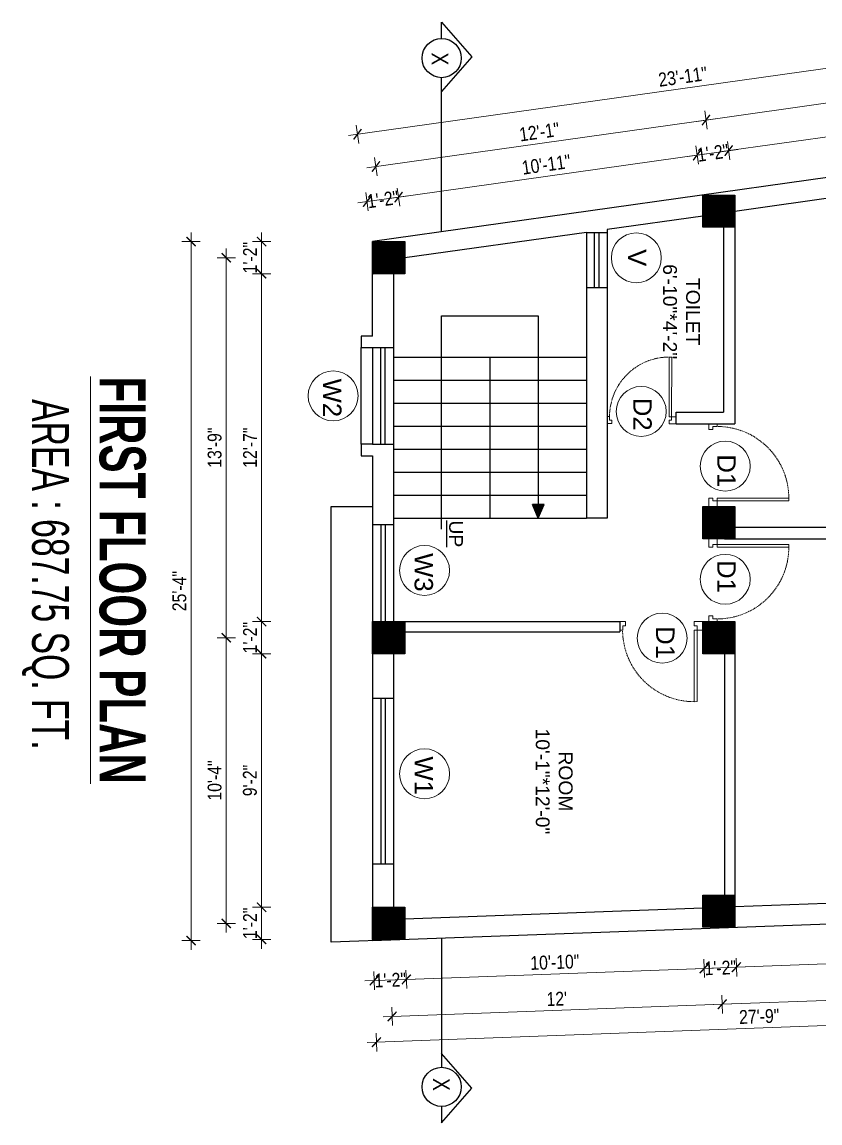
# Model space of a CAD drawing. Header units: inches. Extents: x -5142662 to -4941318, y -3361958 to -3160563.
# Drawn here: x -5003509.4 to -5003162.4, y -3261631.6 to -3261152.9 of the extents above; entities that cross this region are included whole.
import ezdxf

# ---------------------------------------------------------------- set-up
doc = ezdxf.new("R2010")
doc.units = ezdxf.units.IN
doc.header["$LTSCALE"] = 2
doc.header["$MEASUREMENT"] = 0
doc.header["$PDMODE"] = 34
doc.linetypes.add('HIDDEN', pattern=[0.375, 0.25, -0.125])
doc.layers.get('0').update_dxf_attribs({"linetype": 'CONTINUOUS'})
doc.layers.get('DEFPOINTS').update_dxf_attribs({"color": 141, "linetype": 'CONTINUOUS'})
doc.layers.add('A-Hatch', color=7, linetype='CONTINUOUS')
for name, color, linetype, lineweight in [('Annotate-Lite.w', 177, 'CONTINUOUS', 9), ('DIM 1-100', 4, 'CONTINUOUS', 13), ('Door-Window.w', 4, 'CONTINUOUS', 15), ('TEXT', 181, 'CONTINUOUS', 25), ('Text-100.w', 254, 'CONTINUOUS', 9)]:
    doc.layers.add(name, color=color, linetype=linetype, lineweight=lineweight)
doc.styles.add('ARAIL', font='ARIALN.TTF')
doc.styles.add('Arial', font='arial.ttf', dxfattribs={"width": 0.8, "height": 12})
doc.styles.add('arial.', font='arial.ttf')
doc.styles.add('gaurav', font='arial.ttf')
doc.styles.get("Standard").update_dxf_attribs({"font": 'ARIALN.TTF'})
doc.dimstyles.new('1 by 96', dxfattribs={"dimtxt": 6, "dimasz": 4, "dimexe": 4, "dimexo": 4, "dimgap": 2, "dimtad": 1, "dimdec": 0, "dimzin": 0, "dimdsep": 46, "dimlunit": 4, "dimtxsty": 'Standard', "dimblk": 'ARCHTICK', "dimcen": 0, "dimdle": 4, "dimadec": 0, "dimazin": 0, "dimtfac": 1, "dimtdec": 0, "dimtix": 1, "dimtofl": 0, "dimtmove": 1, "dimatfit": 3, "dimldrblk": 'ARCHTICK', "dimfxl": 4, "dimfxlon": 1, "dimtolj": 1, "dimtzin": 0, "dimlwd": -1, "dimlwe": -1, "dimarcsym": 0})

# ---------------------------------------------------------------- blocks, each defined once
blk = doc.blocks.new('3-0')
at = {"ltscale": 3}
for p, q in [((11063.05, 10097.68), (11065.97, 10099.9)), ((11065.25, 10097.81), (11066.71, 10098.92)), ((11065.97, 10099.9), (11066.71, 10098.92)), ((11063.05, 10097.68), (11064.53, 10095.73)), ((11065.99, 10096.84), (11064.53, 10095.73)), ((11065.99, 10096.84), (11065.25, 10097.81)), ((11085.5, 10074.13), (11110.32, 10092.96)), ((11086.24, 10073.15), (11111.05, 10091.97)), ((11111.05, 10091.97), (11110.32, 10092.96)), ((11084.04, 10073.02), (11082.57, 10071.91)), ((11082.57, 10071.91), (11084.79, 10068.98)), ((11084.04, 10073.02), (11084.78, 10072.04)), ((11084.78, 10072.04), (11086.24, 10073.15)), ((11084.79, 10068.98), (11087.72, 10071.2)), ((11086.24, 10073.15), (11085.5, 10074.13)), ((11087.72, 10071.2), (11086.24, 10073.15))]:
    blk.add_line(p, q, dxfattribs=at)
at = {"layer": 'Door-Window.w', "color": 9, "linetype": 'HIDDEN', "lineweight": 18}
blk.add_arc((11085.5, 10074.13), 31.16, 37.1906, 127.1465, dxfattribs=at)
blk = doc.blocks.new('_ArchTick')
at = {"color": 0, "linetype": 'ByBlock', "const_width": 0.15}
blk.add_lwpolyline([(-0.5, -0.5), (0.5, 0.5)], dxfattribs=at)
blk = doc.blocks.new('*D1531')
at = {"layer": 'DEFPOINTS', "color": 0, "ltscale": 0.5, "transparency": 16777216}
for p in [(-5003356.9, -3261248.35), (-5003405.19, -3261262.35), (-5003356.9, -3261262.35)]:
    blk.add_point(p, dxfattribs=at)
at = {"layer": 'DIM 1-100', "color": 0, "ltscale": 0.5, "transparency": 16777216}
for p, q in [((-5003405.19, -3261244.35), (-5003405.19, -3261266.35)), ((-5003401.19, -3261248.35), (-5003409.19, -3261248.35)), ((-5003401.19, -3261262.35), (-5003409.19, -3261262.35))]:
    blk.add_line(p, q, dxfattribs=at)
at = {"layer": 'DIM 1-100', "color": 0, "ltscale": 0.5, "transparency": 16777216, "xscale": 4, "yscale": 4, "zscale": 4}
for p, rotation in [((-5003405.19, -3261248.35), 90), ((-5003405.19, -3261262.35), 270)]:
    blk.add_blockref('_ArchTick', p, dxfattribs=dict(at, rotation=rotation))
at = {"layer": 'DIM 1-100', "color": 0, "ltscale": 0.5, "transparency": 16777216, "insert": (-5003410.21, -3261255.35), "char_height": 6, "attachment_point": 5, "rotation": 90}
blk.add_mtext('\\A1;1\'-2"', dxfattribs=at)
blk = doc.blocks.new('*D1532')
at = {"layer": 'DEFPOINTS', "color": 0, "ltscale": 0.5, "transparency": 16777216}
for p in [(-5003356.9, -3261262.35), (-5003405.19, -3261413.59), (-5003356.9, -3261413.59)]:
    blk.add_point(p, dxfattribs=at)
at = {"layer": 'DIM 1-100', "color": 0, "ltscale": 0.5, "transparency": 16777216}
for p, q in [((-5003405.19, -3261258.35), (-5003405.19, -3261417.59)), ((-5003401.19, -3261262.35), (-5003409.19, -3261262.35)), ((-5003401.19, -3261413.59), (-5003409.19, -3261413.59))]:
    blk.add_line(p, q, dxfattribs=at)
at = {"layer": 'DIM 1-100', "color": 0, "ltscale": 0.5, "transparency": 16777216, "xscale": 4, "yscale": 4, "zscale": 4}
for p, rotation in [((-5003405.19, -3261262.35), 90), ((-5003405.19, -3261413.59), 270)]:
    blk.add_blockref('_ArchTick', p, dxfattribs=dict(at, rotation=rotation))
at = {"layer": 'DIM 1-100', "color": 0, "ltscale": 0.5, "transparency": 16777216, "insert": (-5003410.21, -3261337.97), "char_height": 6, "attachment_point": 5, "rotation": 90}
blk.add_mtext('\\A1;12\'-7"', dxfattribs=at)
blk = doc.blocks.new('*D1533')
at = {"layer": 'DEFPOINTS', "color": 0, "ltscale": 0.5, "transparency": 16777216}
for p in [(-5003356.9, -3261413.59), (-5003405.19, -3261427.59), (-5003356.9, -3261427.59)]:
    blk.add_point(p, dxfattribs=at)
at = {"layer": 'DIM 1-100', "color": 0, "ltscale": 0.5, "transparency": 16777216}
for p, q in [((-5003401.19, -3261413.59), (-5003409.19, -3261413.59)), ((-5003405.19, -3261409.59), (-5003405.19, -3261431.59)), ((-5003401.19, -3261427.59), (-5003409.19, -3261427.59))]:
    blk.add_line(p, q, dxfattribs=at)
at = {"layer": 'DIM 1-100', "color": 0, "ltscale": 0.5, "transparency": 16777216, "xscale": 4, "yscale": 4, "zscale": 4}
for p, rotation in [((-5003405.19, -3261413.59), 90), ((-5003405.19, -3261427.59), 270)]:
    blk.add_blockref('_ArchTick', p, dxfattribs=dict(at, rotation=rotation))
at = {"layer": 'DIM 1-100', "color": 0, "ltscale": 0.5, "transparency": 16777216, "insert": (-5003410.21, -3261420.59), "char_height": 6, "attachment_point": 5, "rotation": 90}
blk.add_mtext('\\A1;1\'-2"', dxfattribs=at)
blk = doc.blocks.new('*D1464')
at = {"layer": 'DEFPOINTS', "color": 0, "ltscale": 0.5, "transparency": 16777216}
for p in [(-5003356.9, -3261427.59), (-5003405.19, -3261537.82), (-5003356.9, -3261537.82)]:
    blk.add_point(p, dxfattribs=at)
at = {"layer": 'DIM 1-100', "color": 0, "ltscale": 0.5, "transparency": 16777216}
for p, q in [((-5003405.19, -3261423.59), (-5003405.19, -3261541.82)), ((-5003401.19, -3261427.59), (-5003409.19, -3261427.59)), ((-5003401.19, -3261537.82), (-5003409.19, -3261537.82))]:
    blk.add_line(p, q, dxfattribs=at)
at = {"layer": 'DIM 1-100', "color": 0, "ltscale": 0.5, "transparency": 16777216, "xscale": 4, "yscale": 4, "zscale": 4}
for p, rotation in [((-5003405.19, -3261427.59), 90), ((-5003405.19, -3261537.82), 270)]:
    blk.add_blockref('_ArchTick', p, dxfattribs=dict(at, rotation=rotation))
at = {"layer": 'DIM 1-100', "color": 0, "ltscale": 0.5, "transparency": 16777216, "insert": (-5003410.26, -3261482.7), "char_height": 6, "attachment_point": 5, "rotation": 90}
blk.add_mtext('\\A1;9\'-2"', dxfattribs=at)
blk = doc.blocks.new('*D1465')
at = {"layer": 'DEFPOINTS', "color": 0, "ltscale": 0.5, "transparency": 16777216}
for p in [(-5003356.9, -3261537.82), (-5003405.19, -3261551.82), (-5003356.9, -3261551.82)]:
    blk.add_point(p, dxfattribs=at)
at = {"layer": 'DIM 1-100', "color": 0, "ltscale": 0.5, "transparency": 16777216}
for p, q in [((-5003405.19, -3261533.82), (-5003405.19, -3261555.82)), ((-5003401.19, -3261537.82), (-5003409.19, -3261537.82)), ((-5003401.19, -3261551.82), (-5003409.19, -3261551.82))]:
    blk.add_line(p, q, dxfattribs=at)
at = {"layer": 'DIM 1-100', "color": 0, "ltscale": 0.5, "transparency": 16777216, "xscale": 4, "yscale": 4, "zscale": 4}
for p, rotation in [((-5003405.19, -3261537.82), 90), ((-5003405.19, -3261551.82), 270)]:
    blk.add_blockref('_ArchTick', p, dxfattribs=dict(at, rotation=rotation))
at = {"layer": 'DIM 1-100', "color": 0, "ltscale": 0.5, "transparency": 16777216, "insert": (-5003410.21, -3261544.82), "char_height": 6, "attachment_point": 5, "rotation": 90}
blk.add_mtext('\\A1;1\'-2"', dxfattribs=at)
blk = doc.blocks.new('*D1466')
at = {"layer": 'DEFPOINTS', "color": 0, "ltscale": 0.5, "transparency": 16777216}
for p in [(-5003089.11, -3261192.88), (-5003086.66, -3261210.28), (-5003199.4, -3261228.14)]:
    blk.add_point(p, dxfattribs=at)
at = {"layer": 'DIM 1-100', "color": 0, "ltscale": 0.5, "transparency": 16777216}
for p, q in [((-5003088.55, -3261196.84), (-5003089.67, -3261188.92)), ((-5003206.08, -3261209.36), (-5003085.15, -3261192.33)), ((-5003201.57, -3261212.77), (-5003202.68, -3261204.84))]:
    blk.add_line(p, q, dxfattribs=at)
at = {"layer": 'DIM 1-100', "color": 0, "ltscale": 0.5, "transparency": 16777216, "xscale": 4, "yscale": 4, "zscale": 4}
for p, rotation in [((-5003089.11, -3261192.88), 8.018945562546067), ((-5003202.12, -3261208.8), 188.0189455625461)]:
    blk.add_blockref('_ArchTick', p, dxfattribs=dict(at, rotation=rotation))
at = {"layer": 'DIM 1-100', "color": 0, "ltscale": 0.5, "transparency": 16777216, "insert": (-5003146.32, -3261195.83), "char_height": 6, "attachment_point": 5, "rotation": 8.0189}
blk.add_mtext('\\A1;9\'-6"', dxfattribs=at)
blk = doc.blocks.new('*D1468')
at = {"layer": 'DEFPOINTS', "color": 0, "ltscale": 0.5, "transparency": 16777216}
for p in [(-5003215.85, -3261210.74), (-5003213.4, -3261228.14), (-5003199.4, -3261228.14)]:
    blk.add_point(p, dxfattribs=at)
at = {"layer": 'DIM 1-100', "color": 0, "ltscale": 0.5, "transparency": 16777216}
for p, q in [((-5003198.16, -3261208.25), (-5003219.81, -3261211.3)), ((-5003215.29, -3261214.7), (-5003216.41, -3261206.78)), ((-5003201.57, -3261212.77), (-5003202.68, -3261204.84))]:
    blk.add_line(p, q, dxfattribs=at)
at = {"layer": 'DIM 1-100', "color": 0, "ltscale": 0.5, "transparency": 16777216, "xscale": 4, "yscale": 4, "zscale": 4}
for p, rotation in [((-5003215.85, -3261210.74), 188.0189455625461), ((-5003202.12, -3261208.8), 8.018945562546032)]:
    blk.add_blockref('_ArchTick', p, dxfattribs=dict(at, rotation=rotation))
at = {"layer": 'DIM 1-100', "color": 0, "ltscale": 0.5, "transparency": 16777216, "insert": (-5003208.99, -3261209.77), "char_height": 6, "attachment_point": 5, "rotation": 8.0189}
blk.add_mtext('\\A1;1\'-2"', dxfattribs=at)
blk = doc.blocks.new('*D1469')
at = {"layer": 'DEFPOINTS', "color": 0, "ltscale": 0.5, "transparency": 16777216}
for p in [(-5003345.62, -3261229.02), (-5003213.4, -3261228.14), (-5003342.9, -3261248.35)]:
    blk.add_point(p, dxfattribs=at)
at = {"layer": 'DIM 1-100', "color": 0, "ltscale": 0.5, "transparency": 16777216}
for p, q in [((-5003215.29, -3261214.7), (-5003216.41, -3261206.78)), ((-5003211.89, -3261210.18), (-5003349.58, -3261229.58)), ((-5003345.07, -3261232.98), (-5003346.18, -3261225.06))]:
    blk.add_line(p, q, dxfattribs=at)
at = {"layer": 'DIM 1-100', "color": 0, "ltscale": 0.5, "transparency": 16777216, "xscale": 4, "yscale": 4, "zscale": 4}
for p, rotation in [((-5003215.85, -3261210.74), 8.018945562546032), ((-5003345.62, -3261229.02), 188.0189455625461)]:
    blk.add_blockref('_ArchTick', p, dxfattribs=dict(at, rotation=rotation))
at = {"layer": 'DIM 1-100', "color": 0, "ltscale": 0.5, "transparency": 16777216, "insert": (-5003281.44, -3261214.87), "char_height": 6, "attachment_point": 5, "rotation": 8.0189}
blk.add_mtext('\\A1;10\'-11"', dxfattribs=at)
blk = doc.blocks.new('*D1470')
at = {"layer": 'DEFPOINTS', "color": 0, "ltscale": 0.5, "transparency": 16777216}
for p in [(-5003359.35, -3261230.95), (-5003356.9, -3261248.35), (-5003342.9, -3261248.35)]:
    blk.add_point(p, dxfattribs=at)
at = {"layer": 'DIM 1-100', "color": 0, "ltscale": 0.5, "transparency": 16777216}
for p, q in [((-5003358.79, -3261234.92), (-5003359.91, -3261226.99)), ((-5003345.07, -3261232.98), (-5003346.18, -3261225.06)), ((-5003341.66, -3261228.46), (-5003363.31, -3261231.51))]:
    blk.add_line(p, q, dxfattribs=at)
at = {"layer": 'DIM 1-100', "color": 0, "ltscale": 0.5, "transparency": 16777216, "xscale": 4, "yscale": 4, "zscale": 4}
for p, rotation in [((-5003345.62, -3261229.02), 8.018945562546032), ((-5003359.35, -3261230.95), 188.0189455625461)]:
    blk.add_blockref('_ArchTick', p, dxfattribs=dict(at, rotation=rotation))
at = {"layer": 'DIM 1-100', "color": 0, "ltscale": 0.5, "transparency": 16777216, "insert": (-5003352.49, -3261229.99), "char_height": 6, "attachment_point": 5, "rotation": 8.0189}
blk.add_mtext('\\A1;1\'-2"', dxfattribs=at)
blk = doc.blocks.new('*D1471')
at = {"layer": 'DEFPOINTS', "color": 0, "ltscale": 0.5, "transparency": 16777216}
for p in [(-5003211.98, -3261195.51), (-5003206.4, -3261235.14), (-5003349.9, -3261255.35)]:
    blk.add_point(p, dxfattribs=at)
at = {"layer": 'DIM 1-100', "color": 0, "ltscale": 0.5, "transparency": 16777216}
for p, q in [((-5003211.42, -3261199.47), (-5003212.54, -3261191.55)), ((-5003359.44, -3261216.28), (-5003208.02, -3261194.95)), ((-5003354.92, -3261219.69), (-5003356.04, -3261211.76))]:
    blk.add_line(p, q, dxfattribs=at)
at = {"layer": 'DIM 1-100', "color": 0, "ltscale": 0.5, "transparency": 16777216, "xscale": 4, "yscale": 4, "zscale": 4}
for p, rotation in [((-5003211.98, -3261195.51), 8.018945518738354), ((-5003355.48, -3261215.72), 188.0189455187383)]:
    blk.add_blockref('_ArchTick', p, dxfattribs=dict(at, rotation=rotation))
at = {"layer": 'DIM 1-100', "color": 0, "ltscale": 0.5, "transparency": 16777216, "insert": (-5003284.43, -3261200.65), "char_height": 6, "attachment_point": 5, "rotation": 8.0189}
blk.add_mtext('\\A1;12\'-1"', dxfattribs=at)
blk = doc.blocks.new('*D1472')
at = {"layer": 'DEFPOINTS', "color": 0, "ltscale": 0.5, "transparency": 16777216}
for p in [(-5003085.24, -3261177.65), (-5003079.66, -3261217.28), (-5003206.4, -3261235.14)]:
    blk.add_point(p, dxfattribs=at)
at = {"layer": 'DIM 1-100', "color": 0, "ltscale": 0.5, "transparency": 16777216}
for p, q in [((-5003084.68, -3261181.61), (-5003085.8, -3261173.69)), ((-5003215.94, -3261196.07), (-5003081.28, -3261177.1)), ((-5003211.42, -3261199.47), (-5003212.54, -3261191.55))]:
    blk.add_line(p, q, dxfattribs=at)
at = {"layer": 'DIM 1-100', "color": 0, "ltscale": 0.5, "transparency": 16777216, "xscale": 4, "yscale": 4, "zscale": 4}
for p, rotation in [((-5003085.24, -3261177.65), 8.018945562546067), ((-5003211.98, -3261195.51), 188.0189455625461)]:
    blk.add_blockref('_ArchTick', p, dxfattribs=dict(at, rotation=rotation))
at = {"layer": 'DIM 1-100', "color": 0, "ltscale": 0.5, "transparency": 16777216, "insert": (-5003149.32, -3261181.57), "char_height": 6, "attachment_point": 5, "rotation": 8.0189}
blk.add_mtext('\\A1;10\'-8"', dxfattribs=at)
blk = doc.blocks.new('*D1473')
at = {"layer": 'DEFPOINTS', "color": 0, "ltscale": 0.5, "transparency": 16777216}
for p in [(-5003363.48, -3261201.68), (-5003072.66, -3261208.31), (-5003356.9, -3261248.35)]:
    blk.add_point(p, dxfattribs=at)
at = {"layer": 'DIM 1-100', "color": 0, "ltscale": 0.5, "transparency": 16777216}
for p, q in [((-5003078.67, -3261165.6), (-5003079.79, -3261157.68)), ((-5003075.27, -3261161.08), (-5003367.44, -3261202.24)), ((-5003362.92, -3261205.64), (-5003364.03, -3261197.72))]:
    blk.add_line(p, q, dxfattribs=at)
at = {"layer": 'DIM 1-100', "color": 0, "ltscale": 0.5, "transparency": 16777216, "xscale": 4, "yscale": 4, "zscale": 4}
for p, rotation in [((-5003079.23, -3261161.64), 8.018945518877203), ((-5003363.48, -3261201.68), 188.0189455188772)]:
    blk.add_blockref('_ArchTick', p, dxfattribs=dict(at, rotation=rotation))
at = {"layer": 'DIM 1-100', "color": 0, "ltscale": 0.5, "transparency": 16777216, "insert": (-5003222.06, -3261176.65), "char_height": 6, "attachment_point": 5, "rotation": 8.0189}
blk.add_mtext('\\A1;23\'-11"', dxfattribs=at)
blk = doc.blocks.new('*D1474')
at = {"layer": 'DEFPOINTS', "color": 0, "ltscale": 0.5, "transparency": 16777216}
for p in [(-5003349.9, -3261255.35), (-5003420.53, -3261420.59), (-5003349.9, -3261420.59)]:
    blk.add_point(p, dxfattribs=at)
at = {"layer": 'DIM 1-100', "color": 0, "ltscale": 0.5, "transparency": 16777216}
for p, q in [((-5003420.53, -3261251.35), (-5003420.53, -3261424.59)), ((-5003416.53, -3261255.35), (-5003424.53, -3261255.35)), ((-5003416.53, -3261420.59), (-5003424.53, -3261420.59))]:
    blk.add_line(p, q, dxfattribs=at)
at = {"layer": 'DIM 1-100', "color": 0, "ltscale": 0.5, "transparency": 16777216, "xscale": 4, "yscale": 4, "zscale": 4}
for p, rotation in [((-5003420.53, -3261255.35), 90), ((-5003420.53, -3261420.59), 270)]:
    blk.add_blockref('_ArchTick', p, dxfattribs=dict(at, rotation=rotation))
at = {"layer": 'DIM 1-100', "color": 0, "ltscale": 0.5, "transparency": 16777216, "insert": (-5003425.59, -3261337.97), "char_height": 6, "attachment_point": 5, "rotation": 90}
blk.add_mtext('\\A1;13\'-9"', dxfattribs=at)
blk = doc.blocks.new('*D1475')
at = {"layer": 'DEFPOINTS', "color": 0, "ltscale": 0.5, "transparency": 16777216}
for p in [(-5003349.9, -3261420.59), (-5003420.53, -3261544.82), (-5003349.92, -3261544.82)]:
    blk.add_point(p, dxfattribs=at)
at = {"layer": 'DIM 1-100', "color": 0, "ltscale": 0.5, "transparency": 16777216}
for p, q in [((-5003420.53, -3261416.59), (-5003420.53, -3261548.82)), ((-5003416.53, -3261420.59), (-5003424.53, -3261420.59)), ((-5003416.53, -3261544.82), (-5003424.53, -3261544.82))]:
    blk.add_line(p, q, dxfattribs=at)
at = {"layer": 'DIM 1-100', "color": 0, "ltscale": 0.5, "transparency": 16777216, "xscale": 4, "yscale": 4, "zscale": 4}
for p, rotation in [((-5003420.53, -3261420.59), 90), ((-5003420.53, -3261544.82), 270)]:
    blk.add_blockref('_ArchTick', p, dxfattribs=dict(at, rotation=rotation))
at = {"layer": 'DIM 1-100', "color": 0, "ltscale": 0.5, "transparency": 16777216, "insert": (-5003425.59, -3261482.7), "char_height": 6, "attachment_point": 5, "rotation": 90}
blk.add_mtext('\\A1;10\'-4"', dxfattribs=at)
blk = doc.blocks.new('*D1476')
at = {"layer": 'DEFPOINTS', "color": 0, "ltscale": 0.5, "transparency": 16777216}
for p in [(-5003356.9, -3261248.35), (-5003435.87, -3261552.33), (-5003356.9, -3261552.33)]:
    blk.add_point(p, dxfattribs=at)
at = {"layer": 'DIM 1-100', "color": 0, "ltscale": 0.5, "transparency": 16777216}
for p, q in [((-5003435.87, -3261244.35), (-5003435.87, -3261556.33)), ((-5003431.87, -3261248.35), (-5003439.87, -3261248.35)), ((-5003431.87, -3261552.33), (-5003439.87, -3261552.33))]:
    blk.add_line(p, q, dxfattribs=at)
at = {"layer": 'DIM 1-100', "color": 0, "ltscale": 0.5, "transparency": 16777216, "xscale": 4, "yscale": 4, "zscale": 4}
for p, rotation in [((-5003435.87, -3261248.35), 90), ((-5003435.87, -3261552.33), 270)]:
    blk.add_blockref('_ArchTick', p, dxfattribs=dict(at, rotation=rotation))
at = {"layer": 'DIM 1-100', "color": 0, "ltscale": 0.5, "transparency": 16777216, "insert": (-5003440.93, -3261400.34), "char_height": 6, "attachment_point": 5, "rotation": 90}
blk.add_mtext('\\A1;25\'-4"', dxfattribs=at)
blk = doc.blocks.new('*D1477')
at = {"layer": 'DEFPOINTS', "color": 0, "ltscale": 0.5, "transparency": 16777216}
for p in [(-5003356.9, -3261552.33), (-5003342.9, -3261551.82), (-5003342.26, -3261569.18)]:
    blk.add_point(p, dxfattribs=at)
at = {"layer": 'DIM 1-100', "color": 0, "ltscale": 0.5, "transparency": 16777216}
for p, q in [((-5003356.41, -3261565.7), (-5003356.11, -3261573.7)), ((-5003342.41, -3261565.19), (-5003342.11, -3261573.18)), ((-5003360.26, -3261569.85), (-5003338.26, -3261569.04))]:
    blk.add_line(p, q, dxfattribs=at)
at = {"layer": 'DIM 1-100', "color": 0, "ltscale": 0.5, "transparency": 16777216, "xscale": 4, "yscale": 4, "zscale": 4}
for p, rotation in [((-5003356.26, -3261569.7), 182.1143536198712), ((-5003342.26, -3261569.18), 2.114353619871171)]:
    blk.add_blockref('_ArchTick', p, dxfattribs=dict(at, rotation=rotation))
at = {"layer": 'DIM 1-100', "color": 0, "ltscale": 0.5, "transparency": 16777216, "insert": (-5003349.26, -3261569.44), "char_height": 6, "attachment_point": 5, "rotation": 2.1144}
blk.add_mtext('\\A1;1\'-2"', dxfattribs=at)
blk = doc.blocks.new('*D1478')
at = {"layer": 'DEFPOINTS', "color": 0, "ltscale": 0.5, "transparency": 16777216}
for p in [(-5003213.4, -3261546.52), (-5003342.9, -3261551.82), (-5003212.74, -3261564.4)]:
    blk.add_point(p, dxfattribs=at)
at = {"layer": 'DIM 1-100', "color": 0, "ltscale": 0.5, "transparency": 16777216}
for p, q in [((-5003212.89, -3261560.41), (-5003212.59, -3261568.4)), ((-5003346.26, -3261569.33), (-5003208.74, -3261564.26)), ((-5003342.41, -3261565.19), (-5003342.11, -3261573.18))]:
    blk.add_line(p, q, dxfattribs=at)
at = {"layer": 'DIM 1-100', "color": 0, "ltscale": 0.5, "transparency": 16777216, "xscale": 4, "yscale": 4, "zscale": 4}
for p, rotation in [((-5003212.74, -3261564.4), 2.114353603143197), ((-5003342.26, -3261569.18), 182.1143536031432)]:
    blk.add_blockref('_ArchTick', p, dxfattribs=dict(at, rotation=rotation))
at = {"layer": 'DIM 1-100', "color": 0, "ltscale": 0.5, "transparency": 16777216, "insert": (-5003277.69, -3261561.73), "char_height": 6, "attachment_point": 5, "rotation": 2.1144}
blk.add_mtext('\\A1;10\'-10"', dxfattribs=at)
blk = doc.blocks.new('*D1479')
at = {"layer": 'DEFPOINTS', "color": 0, "ltscale": 0.5, "transparency": 16777216}
for p in [(-5003213.4, -3261546.52), (-5003199.4, -3261546.52), (-5003198.76, -3261563.89)]:
    blk.add_point(p, dxfattribs=at)
at = {"layer": 'DIM 1-100', "color": 0, "ltscale": 0.5, "transparency": 16777216}
for p, q in [((-5003212.89, -3261560.41), (-5003212.59, -3261568.4)), ((-5003198.91, -3261559.89), (-5003198.61, -3261567.88)), ((-5003216.74, -3261564.55), (-5003194.76, -3261563.74))]:
    blk.add_line(p, q, dxfattribs=at)
at = {"layer": 'DIM 1-100', "color": 0, "ltscale": 0.5, "transparency": 16777216, "xscale": 4, "yscale": 4, "zscale": 4}
for p, rotation in [((-5003212.74, -3261564.4), 182.1143536031432), ((-5003198.76, -3261563.89), 2.114353603143197)]:
    blk.add_blockref('_ArchTick', p, dxfattribs=dict(at, rotation=rotation))
at = {"layer": 'DIM 1-100', "color": 0, "ltscale": 0.5, "transparency": 16777216, "insert": (-5003205.75, -3261564.14), "char_height": 6, "attachment_point": 5, "rotation": 2.1144}
blk.add_mtext('\\A1;1\'-2"', dxfattribs=at)
blk = doc.blocks.new('*D1480')
at = {"layer": 'DEFPOINTS', "color": 0, "ltscale": 0.5, "transparency": 16777216}
for p in [(-5003039.72, -3261540.03), (-5003199.4, -3261546.52), (-5003039.06, -3261557.99)]:
    blk.add_point(p, dxfattribs=at)
at = {"layer": 'DIM 1-100', "color": 0, "ltscale": 0.5, "transparency": 16777216}
for p, q in [((-5003039.2, -3261553.99), (-5003038.91, -3261561.99)), ((-5003202.76, -3261564.03), (-5003035.06, -3261557.84)), ((-5003198.91, -3261559.89), (-5003198.61, -3261567.88))]:
    blk.add_line(p, q, dxfattribs=at)
at = {"layer": 'DIM 1-100', "color": 0, "ltscale": 0.5, "transparency": 16777216, "xscale": 4, "yscale": 4, "zscale": 4}
for p, rotation in [((-5003039.06, -3261557.99), 2.114353603143197), ((-5003198.76, -3261563.89), 182.1143536031432)]:
    blk.add_blockref('_ArchTick', p, dxfattribs=dict(at, rotation=rotation))
at = {"layer": 'DIM 1-100', "color": 0, "ltscale": 0.5, "transparency": 16777216, "insert": (-5003119.09, -3261555.88), "char_height": 6, "attachment_point": 5, "rotation": 2.1144}
blk.add_mtext('\\A1;13\'-4"', dxfattribs=at)
blk = doc.blocks.new('*D1482')
at = {"layer": 'DEFPOINTS', "color": 0, "ltscale": 0.5, "transparency": 16777216}
for p in [(-5003206.4, -3261539.52), (-5003349.9, -3261544.82), (-5003204.91, -3261579.99)]:
    blk.add_point(p, dxfattribs=at)
at = {"layer": 'DIM 1-100', "color": 0, "ltscale": 0.5, "transparency": 16777216}
for p, q in [((-5003205.05, -3261575.99), (-5003204.76, -3261583.98)), ((-5003352.4, -3261585.43), (-5003200.91, -3261579.84)), ((-5003348.55, -3261581.29), (-5003348.26, -3261589.28))]:
    blk.add_line(p, q, dxfattribs=at)
at = {"layer": 'DIM 1-100', "color": 0, "ltscale": 0.5, "transparency": 16777216, "xscale": 4, "yscale": 4, "zscale": 4}
for p, rotation in [((-5003204.91, -3261579.99), 2.114353619665695), ((-5003348.41, -3261585.28), 182.1143536196657)]:
    blk.add_blockref('_ArchTick', p, dxfattribs=dict(at, rotation=rotation))
at = {"layer": 'DIM 1-100', "color": 0, "ltscale": 0.5, "transparency": 16777216, "insert": (-5003276.84, -3261577.63), "char_height": 6, "attachment_point": 5, "rotation": 2.1144}
blk.add_mtext("\\A1;12'", dxfattribs=at)
blk = doc.blocks.new('*D1483')
at = {"layer": 'DEFPOINTS', "color": 0, "ltscale": 0.5, "transparency": 16777216}
for p in [(-5003032.72, -3261533.03), (-5003206.4, -3261539.52), (-5003031.22, -3261573.57)]:
    blk.add_point(p, dxfattribs=at)
at = {"layer": 'DIM 1-100', "color": 0, "ltscale": 0.5, "transparency": 16777216}
for p, q in [((-5003031.37, -3261569.58), (-5003031.07, -3261577.57)), ((-5003208.9, -3261580.13), (-5003027.22, -3261573.43)), ((-5003205.05, -3261575.99), (-5003204.76, -3261583.98))]:
    blk.add_line(p, q, dxfattribs=at)
at = {"layer": 'DIM 1-100', "color": 0, "ltscale": 0.5, "transparency": 16777216, "xscale": 4, "yscale": 4, "zscale": 4}
for p, rotation in [((-5003031.22, -3261573.57), 2.114353603143197), ((-5003204.91, -3261579.99), 182.1143536031432)]:
    blk.add_blockref('_ArchTick', p, dxfattribs=dict(at, rotation=rotation))
at = {"layer": 'DIM 1-100', "color": 0, "ltscale": 0.5, "transparency": 16777216, "insert": (-5003118.25, -3261571.72), "char_height": 6, "attachment_point": 5, "rotation": 2.1144}
blk.add_mtext('\\A1;14\'-6"', dxfattribs=at)
blk = doc.blocks.new('*D1484')
at = {"layer": 'DEFPOINTS', "color": 0, "ltscale": 0.5, "transparency": 16777216}
for p in [(-5003023.65, -3261540.03), (-5003356.9, -3261552.33), (-5003022.02, -3261584.2)]:
    blk.add_point(p, dxfattribs=at)
at = {"layer": 'DIM 1-100', "color": 0, "ltscale": 0.5, "transparency": 16777216}
for p, q in [((-5003022.17, -3261580.21), (-5003021.87, -3261588.2)), ((-5003359.27, -3261596.66), (-5003018.02, -3261584.06)), ((-5003355.42, -3261592.51), (-5003355.12, -3261600.51))]:
    blk.add_line(p, q, dxfattribs=at)
at = {"layer": 'DIM 1-100', "color": 0, "ltscale": 0.5, "transparency": 16777216, "xscale": 4, "yscale": 4, "zscale": 4}
for p, rotation in [((-5003022.02, -3261584.2), 2.114353619881756), ((-5003355.27, -3261596.51), 182.1143536198818)]:
    blk.add_blockref('_ArchTick', p, dxfattribs=dict(at, rotation=rotation))
at = {"layer": 'DIM 1-100', "color": 0, "ltscale": 0.5, "transparency": 16777216, "insert": (-5003188.83, -3261585.3), "char_height": 6, "attachment_point": 5, "rotation": 2.1144}
blk.add_mtext('\\A1;27\'-9"', dxfattribs=at)

msp = doc.modelspace()

# ---------------------------------------------------------------- hatches: boundary and pattern name
at = {"layer": 'A-Hatch', "ltscale": 0.5}
h = msp.add_hatch(dxfattribs=at)
h.set_pattern_fill('ANSI31', color=256, angle=270)
h.set_pattern_definition([(315, (-1744793.92952, -8352660.84983), (0.0883883476483, 0.0883883476483), [])])
h.paths.add_polyline_path([(-5003199.4, -3261242.14), (-5003199.4, -3261228.14), (-5003213.4, -3261228.14), (-5003213.4, -3261242.14)])
h = msp.add_hatch(dxfattribs=at)
h.set_pattern_fill('ANSI31', color=256, angle=270)
h.set_pattern_definition([(315, (-1744937.42952, -8352681.06582), (0.0883883476483, 0.0883883476483), [])])
h.paths.add_polyline_path([(-5003342.9, -3261262.35), (-5003342.9, -3261248.35), (-5003356.9, -3261248.35), (-5003356.9, -3261262.35)])
h = msp.add_hatch(dxfattribs=at)
h.set_pattern_fill('ANSI31', color=256, angle=270)
h.set_pattern_definition([(315, (-1744506.67089, -8352623.12613), (0.0883883476483, 0.0883883476483), [])])
h.paths.add_polyline_path([(-5003282.39, -3261362.67), (-5003287.41, -3261362.67), (-5003284.9, -3261368.59)])
h = msp.add_hatch(dxfattribs=at)
h.set_pattern_fill('ANSI31', color=256, angle=270)
h.set_pattern_definition([(315, (-1744793.92952, -8352796.30152), (0.0883883476483, 0.0883883476483), [])])
h.paths.add_polyline_path([(-5003199.4, -3261377.59), (-5003199.4, -3261363.59), (-5003213.4, -3261363.59), (-5003213.4, -3261377.59)])
h = msp.add_hatch(dxfattribs=at)
h.set_pattern_fill('ANSI31', color=256, angle=270)
h.set_pattern_definition([(315, (-1744937.42952, -8352846.30152), (0.0883883476483, 0.0883883476483), [])])
h.paths.add_polyline_path([(-5003342.9, -3261427.59), (-5003342.9, -3261413.59), (-5003356.9, -3261413.59), (-5003356.9, -3261427.59)])
h = msp.add_hatch(dxfattribs=at)
h.set_pattern_fill('ANSI31', color=256, angle=270)
h.set_pattern_definition([(315, (-1744793.92952, -8352846.30152), (0.0883883476483, 0.0883883476483), [])])
h.paths.add_polyline_path([(-5003199.4, -3261427.59), (-5003199.4, -3261413.59), (-5003213.4, -3261413.59), (-5003213.4, -3261427.59)])
h = msp.add_hatch(dxfattribs=at)
h.set_pattern_fill('ANSI31', color=256, angle=270)
h.set_pattern_definition([(315, (-1744793.92952, -8352965.2311), (0.0883883476483, 0.0883883476483), [])])
h.paths.add_polyline_path([(-5003199.4, -3261546.52), (-5003199.4, -3261532.52), (-5003213.4, -3261532.52), (-5003213.4, -3261546.52)])
h = msp.add_hatch(dxfattribs=at)
h.set_pattern_fill('ANSI31', color=256, angle=270)
h.set_pattern_definition([(315, (-1744937.44858, -8352970.52971), (0.0883883476483, 0.0883883476483), [])])
h.paths.add_polyline_path([(-5003342.92, -3261551.82), (-5003342.92, -3261537.82), (-5003356.92, -3261537.82), (-5003356.92, -3261551.82)])

# ---------------------------------------------------------------- linework, layer by layer
at = {"ltscale": 0.5}
for p, q in [((-5003086.66, -3261219.37), (-5003199.4, -3261235.25)), ((-5003213.4, -3261237.23), (-5003254.9, -3261243.07)), ((-5003263.9, -3261244.34), (-5003342.9, -3261255.47)), ((-5003263.9, -3261244.34), (-5003263.9, -3261368.59)), ((-5003263.9, -3261244.34), (-5003254.9, -3261244.34)), ((-5003260.4, -3261268.34), (-5003260.4, -3261244.34)), ((-5003258.4, -3261268.34), (-5003258.4, -3261244.34)), ((-5003254.9, -3261243.07), (-5003254.9, -3261368.59)), ((-5003204.4, -3261242.14), (-5003204.4, -3261322.59)), ((-5003199.4, -3261242.14), (-5003199.4, -3261327.59)), ((-5003356.9, -3261289.47), (-5003356.9, -3261262.35)), ((-5003347.9, -3261262.35), (-5003347.9, -3261413.59)), ((-5003263.9, -3261268.34), (-5003254.9, -3261268.34)), ((-5003326.9, -3261373.43), (-5003326.9, -3261280.66)), ((-5003326.9, -3261280.66), (-5003284.9, -3261280.66)), ((-5003284.9, -3261280.66), (-5003284.9, -3261362.67)), ((-5003356.9, -3261289.47), (-5003361.9, -3261289.47)), ((-5003361.9, -3261289.47), (-5003361.9, -3261294.47)), ((-5003361.9, -3261294.47), (-5003356.9, -3261294.47)), ((-5003361.9, -3261336.47), (-5003361.9, -3261294.47)), ((-5003356.9, -3261294.47), (-5003347.9, -3261294.47)), ((-5003353.4, -3261336.47), (-5003353.4, -3261294.47)), ((-5003351.4, -3261336.47), (-5003351.4, -3261294.47)), ((-5003347.9, -3261298.59), (-5003305.9, -3261298.59)), ((-5003305.9, -3261298.59), (-5003305.9, -3261368.59)), ((-5003305.9, -3261298.59), (-5003263.9, -3261298.59)), ((-5003347.9, -3261308.59), (-5003305.9, -3261308.59)), ((-5003305.9, -3261308.59), (-5003263.9, -3261308.59)), ((-5003347.9, -3261318.59), (-5003305.9, -3261318.59)), ((-5003305.9, -3261318.59), (-5003263.9, -3261318.59)), ((-5003224.9, -3261322.59), (-5003204.4, -3261322.59)), ((-5003224.9, -3261327.59), (-5003224.9, -3261322.59)), ((-5003224.9, -3261327.59), (-5003199.4, -3261327.59)), ((-5003347.9, -3261328.59), (-5003305.9, -3261328.59)), ((-5003305.9, -3261328.59), (-5003263.9, -3261328.59)), ((-5003356.9, -3261336.47), (-5003361.9, -3261336.47)), ((-5003361.9, -3261336.47), (-5003361.9, -3261341.47)), ((-5003356.9, -3261336.47), (-5003347.9, -3261336.47)), ((-5003361.9, -3261341.47), (-5003356.9, -3261341.47)), ((-5003347.9, -3261338.59), (-5003305.9, -3261338.59)), ((-5003305.9, -3261338.59), (-5003263.9, -3261338.59)), ((-5003347.9, -3261348.59), (-5003305.9, -3261348.59)), ((-5003305.9, -3261348.59), (-5003263.9, -3261348.59)), ((-5003347.9, -3261358.59), (-5003305.9, -3261358.59)), ((-5003305.9, -3261358.59), (-5003263.9, -3261358.59)), ((-5003374.9, -3261363.59), (-5003356.9, -3261363.59)), ((-5003374.9, -3261553), (-5003374.9, -3261363.59)), ((-5003284.9, -3261368.59), (-5003287.41, -3261362.67)), ((-5003282.39, -3261362.67), (-5003287.41, -3261362.67)), ((-5003284.9, -3261368.59), (-5003282.39, -3261362.67)), ((-5003347.9, -3261368.59), (-5003305.9, -3261368.59)), ((-5003305.9, -3261368.59), (-5003263.9, -3261368.59)), ((-5003254.9, -3261368.59), (-5003263.9, -3261368.59)), ((-5003347.9, -3261371.59), (-5003356.9, -3261371.59)), ((-5003353.4, -3261371.59), (-5003353.4, -3261413.59)), ((-5003351.4, -3261371.59), (-5003351.4, -3261413.56)), ((-5003199.4, -3261372.59), (-5003063.72, -3261372.59)), ((-5003203.9, -3261377.59), (-5003056.94, -3261377.59)), ((-5003347.9, -3261413.59), (-5003249.4, -3261413.59)), ((-5003249.4, -3261413.59), (-5003249.4, -3261418.09)), ((-5003203.9, -3261413.59), (-5003199.4, -3261413.59)), ((-5003199.4, -3261413.59), (-5003199.4, -3261537.51)), ((-5003342.9, -3261418.09), (-5003249.4, -3261418.09)), ((-5003347.9, -3261427.59), (-5003347.9, -3261537.82)), ((-5003203.9, -3261427.59), (-5003203.9, -3261532.52)), ((-5003356.9, -3261446.96), (-5003347.9, -3261446.96)), ((-5003353.4, -3261446.96), (-5003353.4, -3261518.96)), ((-5003351.4, -3261446.96), (-5003351.4, -3261518.96)), ((-5003356.9, -3261518.96), (-5003347.9, -3261518.96)), ((-5003199.4, -3261537.51), (-5003039.72, -3261531.62)), ((-5003342.92, -3261542.81), (-5003213.4, -3261538.03)), ((-5003342.9, -3261551.82), (-5003374.9, -3261553))]:
    msp.add_line(p, q, dxfattribs=at)
for points in [[(-5003047.65, -3261377.59), (-5003072.66, -3261208.31), (-5003356.9, -3261248.35), (-5003356.9, -3261262.35)], [(-5003356.9, -3261294.47), (-5003356.9, -3261336.47)], [(-5003356.9, -3261341.47), (-5003356.9, -3261413.54)], [(-5003356.9, -3261413.59), (-5003356.9, -3261552.33), (-5003023.65, -3261540.03), (-5003042.33, -3261413.59)]]:
    msp.add_lwpolyline(points, dxfattribs=at)
for points in [[(-5003199.4, -3261228.14), (-5003199.4, -3261242.14), (-5003213.4, -3261242.14), (-5003213.4, -3261228.14)], [(-5003342.9, -3261248.35), (-5003342.9, -3261262.35), (-5003356.9, -3261262.35), (-5003356.9, -3261248.35)], [(-5003199.4, -3261363.59), (-5003199.4, -3261377.59), (-5003213.4, -3261377.59), (-5003213.4, -3261363.59)], [(-5003342.9, -3261413.59), (-5003342.9, -3261427.59), (-5003356.9, -3261427.59), (-5003356.9, -3261413.59)], [(-5003199.4, -3261413.59), (-5003199.4, -3261427.59), (-5003213.4, -3261427.59), (-5003213.4, -3261413.59)], [(-5003199.4, -3261532.52), (-5003199.4, -3261546.52), (-5003213.4, -3261546.52), (-5003213.4, -3261532.52)], [(-5003342.9, -3261537.82), (-5003342.9, -3261551.82), (-5003356.9, -3261551.82), (-5003356.9, -3261537.82)]]:
    msp.add_lwpolyline(points, close=True, dxfattribs=at)
at = {"layer": 'Annotate-Lite.w', "ltscale": 0.005}
for centre in [(-5003242.26, -3261255.42), (-5003374.11, -3261315.47), (-5003240.14, -3261322.21), (-5003203.6, -3261345.97), (-5003334.33, -3261391.34), (-5003203.6, -3261395.21), (-5003231.02, -3261420.78), (-5003334.33, -3261479.75)]:
    msp.add_circle(centre, 10.86, dxfattribs=at)
at = {"layer": 'TEXT'}
for points in [[(-5003326.9, -3261160.02), (-5003326.9, -3261152.88), (-5003313.81, -3261168.02), (-5003326.9, -3261183.16)], [(-5003326.9, -3261244.13), (-5003326.9, -3261177.08)], [(-5003326.9, -3261551.23), (-5003326.9, -3261607.41)], [(-5003326.9, -3261624.48), (-5003326.9, -3261631.62), (-5003313.81, -3261616.48), (-5003326.9, -3261601.34)]]:
    msp.add_lwpolyline(points, dxfattribs=at)
for centre in [(-5003326.9, -3261168.55), (-5003326.9, -3261615.94)]:
    msp.add_circle(centre, 8.53, dxfattribs=at)

# ---------------------------------------------------------------- block references
at = {"layer": 'Door-Window.w', "linetype": 'ByBlock'}
for p, xscale, yscale, zscale, rotation in [((-5002140.99, -3273757.15), 0.833158985154831, 0.8331589852459729, 0.8331589850765497, 52.73306287211375), ((-5018124.52, -3262684.15), 0.999791003999291, 0.9997910037636757, 0.9997910039624013, 322.809404773623), ((-5018124.52, -3260057.03), -0.9997910039992908, 0.9997910037636757, 0.9997910039624013, 217.1905952263768), ((-5001892.84, -3246499.86), -0.9997910039992908, 0.9997910037636757, 0.9997910039624013, 127.1905952263768)]:
    msp.add_blockref('3-0', p, dxfattribs=dict(at, xscale=xscale, yscale=yscale, zscale=zscale, rotation=rotation))

# ---------------------------------------------------------------- texts
at = {"layer": 'Annotate-Lite.w', "ltscale": 0.005, "char_height": 8, "rotation": 270, "style": 'gaurav'}
for s, insert, attachment_point in [('V', (-5003245.91, -3261251.63), 7), ('W2', (-5003370.46, -3261307.93), 1), ('D2', (-5003235.59, -3261316.29), 1), ('D1', (-5003199.04, -3261340.88), 1), ('W3', (-5003330.68, -3261383.8), 1), ('D1', (-5003199.04, -3261401.13), 3), ('D1', (-5003233.66, -3261415.58), 7), ('W1', (-5003330.68, -3261472.21), 1)]:
    msp.add_mtext_dynamic_manual_height_columns(s, width=8, gutter_width=100, heights=[0], dxfattribs=dict(at, insert=insert, attachment_point=attachment_point))
at = {"layer": 'TEXT', "char_height": 7.2, "rotation": 270, "style": 'ARAIL'}
for insert, attachment_point in [((-5003324.06, -3261171.64), 3), ((-5003323.4, -3261612.11), 1)]:
    msp.add_mtext_dynamic_manual_height_columns('X', width=125.4648, gutter_width=90, heights=[0], dxfattribs=dict(at, insert=insert, attachment_point=attachment_point))
at = {"layer": 'TEXT', "lineweight": -2, "char_height": 6, "attachment_point": 5, "rotation": 270, "style": 'arial.'}
for s, insert in [('TOILET\\P6\'-10"*4\'-2"', (-5003222.65, -3261278.83)), ('ROOM\\P10\'-1"*12\'-0"', (-5003278.01, -3261483.1))]:
    msp.add_mtext_dynamic_manual_height_columns(s, width=45.7314, gutter_width=30, heights=[0], dxfattribs=dict(at, insert=insert))
at = {"layer": 'TEXT', "lineweight": -2, "insert": (-5003320.69, -3261375.46), "char_height": 6, "width": 26.6739, "attachment_point": 5, "rotation": 270, "style": 'arial.'}
msp.add_mtext('{\\LUP}', dxfattribs=at)
at = {"layer": 'Text-100.w', "insert": (-5003455.62, -3261393.07), "char_height": 20, "width": 569.1024, "attachment_point": 2, "rotation": 270, "style": 'Arial'}
msp.add_mtext('\\A1;{\\fArial Narrow|b1|i0|c0|p34;\\L FIRST FLOOR PLAN\\P\\fArial Narrow|b0|i0|c0|p34;\\H0.8x;\\lAREA : 687.75 SQ. FT.\\H1.02306x; }', dxfattribs=at)

# ---------------------------------------------------------------- dimensions: what is measured, and where the dimension line sits
at = {"layer": 'DIM 1-100', "ltscale": 0.5}
for p1, p2, distance, picture, middle in [((-5003072.66, -3261208.31), (-5003356.9, -3261248.35), -47.13, '*D1473', (-5003222.06, -3261176.65)), ((-5003349.9, -3261255.35), (-5003206.4, -3261235.14), 40.02, '*D1471', (-5003284.43, -3261200.65)), ((-5003356.9, -3261552.33), (-5003023.65, -3261540.03), -44.21, '*D1484', (-5003188.83, -3261585.3)), ((-5003349.9, -3261544.82), (-5003206.4, -3261539.52), -40.5, '*D1482', (-5003276.84, -3261577.63))]:
    dim = msp.add_aligned_dim(p1=p1, p2=p2, distance=distance, dimstyle='1 by 96', dxfattribs=at)
    dim.commit()
    dim.dimension.update_dxf_attribs({"geometry": picture, "text_midpoint": middle})
for base, p1, p2, angle, picture, middle in [((-5003085.24, -3261177.65), (-5003206.4, -3261235.14), (-5003079.66, -3261217.28), 188.0189, '*D1472', (-5003149.32, -3261181.57)), ((-5003089.11, -3261192.88), (-5003199.4, -3261228.14), (-5003086.66, -3261210.28), 188.0189, '*D1466', (-5003146.32, -3261195.83)), ((-5003345.62, -3261229.02), (-5003213.4, -3261228.14), (-5003342.9, -3261248.35), 188.0189, '*D1469', (-5003281.44, -3261214.87)), ((-5003435.87, -3261552.33), (-5003356.9, -3261248.35), (-5003356.9, -3261552.33), 270, '*D1476', (-5003440.93, -3261400.34)), ((-5003420.53, -3261420.59), (-5003349.9, -3261255.35), (-5003349.9, -3261420.59), 270, '*D1474', (-5003425.59, -3261337.97)), ((-5003405.19, -3261413.59), (-5003356.9, -3261262.35), (-5003356.9, -3261413.59), 270, '*D1532', (-5003410.21, -3261337.97)), ((-5003420.53, -3261544.82), (-5003349.9, -3261420.59), (-5003349.92, -3261544.82), 270, '*D1475', (-5003425.59, -3261482.7)), ((-5003405.19, -3261537.82), (-5003356.9, -3261427.59), (-5003356.9, -3261537.82), 270, '*D1464', (-5003410.26, -3261482.7)), ((-5003031.22, -3261573.57), (-5003206.4, -3261539.52), (-5003032.72, -3261533.03), 182.1144, '*D1483', (-5003118.25, -3261571.72)), ((-5003039.06, -3261557.99), (-5003199.4, -3261546.52), (-5003039.72, -3261540.03), 182.1144, '*D1480', (-5003119.09, -3261555.88)), ((-5003212.74, -3261564.4), (-5003342.9, -3261551.82), (-5003213.4, -3261546.52), 182.1144, '*D1478', (-5003277.69, -3261561.73))]:
    dim = msp.add_linear_dim(base=base, p1=p1, p2=p2, angle=angle, dimstyle='1 by 96', dxfattribs=at)
    dim.commit()
    dim.dimension.update_dxf_attribs({"geometry": picture, "text_midpoint": middle})
for base, p1, p2, angle, picture, middle, dimtype in [((-5003215.85, -3261210.74), (-5003199.4, -3261228.14), (-5003213.4, -3261228.14), 188.0189, '*D1468', (-5003208.29, -3261214.73), 160), ((-5003359.35, -3261230.95), (-5003342.9, -3261248.35), (-5003356.9, -3261248.35), 188.0189, '*D1470', (-5003351.79, -3261234.95), 160), ((-5003405.19, -3261262.35), (-5003356.9, -3261248.35), (-5003356.9, -3261262.35), 270, '*D1531', (-5003405.19, -3261255.35), 160), ((-5003405.19, -3261427.59), (-5003356.9, -3261413.59), (-5003356.9, -3261427.59), 270, '*D1533', (-5003405.19, -3261420.59), 160), ((-5003405.19, -3261551.82), (-5003356.9, -3261537.82), (-5003356.9, -3261551.82), 270, '*D1465', (-5003405.19, -3261544.82), 160), ((-5003198.76, -3261563.89), (-5003213.4, -3261546.52), (-5003199.4, -3261546.52), 182.1144, '*D1479', (-5003205.56, -3261569.15), 160), ((-5003342.26, -3261569.18), (-5003356.9, -3261552.33), (-5003342.9, -3261551.82), 2.1144, '*D1477', (-5003349.07, -3261574.45), 161)]:
    dim = msp.add_linear_dim(base=base, p1=p1, p2=p2, angle=angle, dimstyle='1 by 96', dxfattribs=at)
    dim.commit()
    dim.dimension.update_dxf_attribs({"geometry": picture, "text_midpoint": middle, "dimtype": dimtype})

doc.saveas('drawing.dxf')
